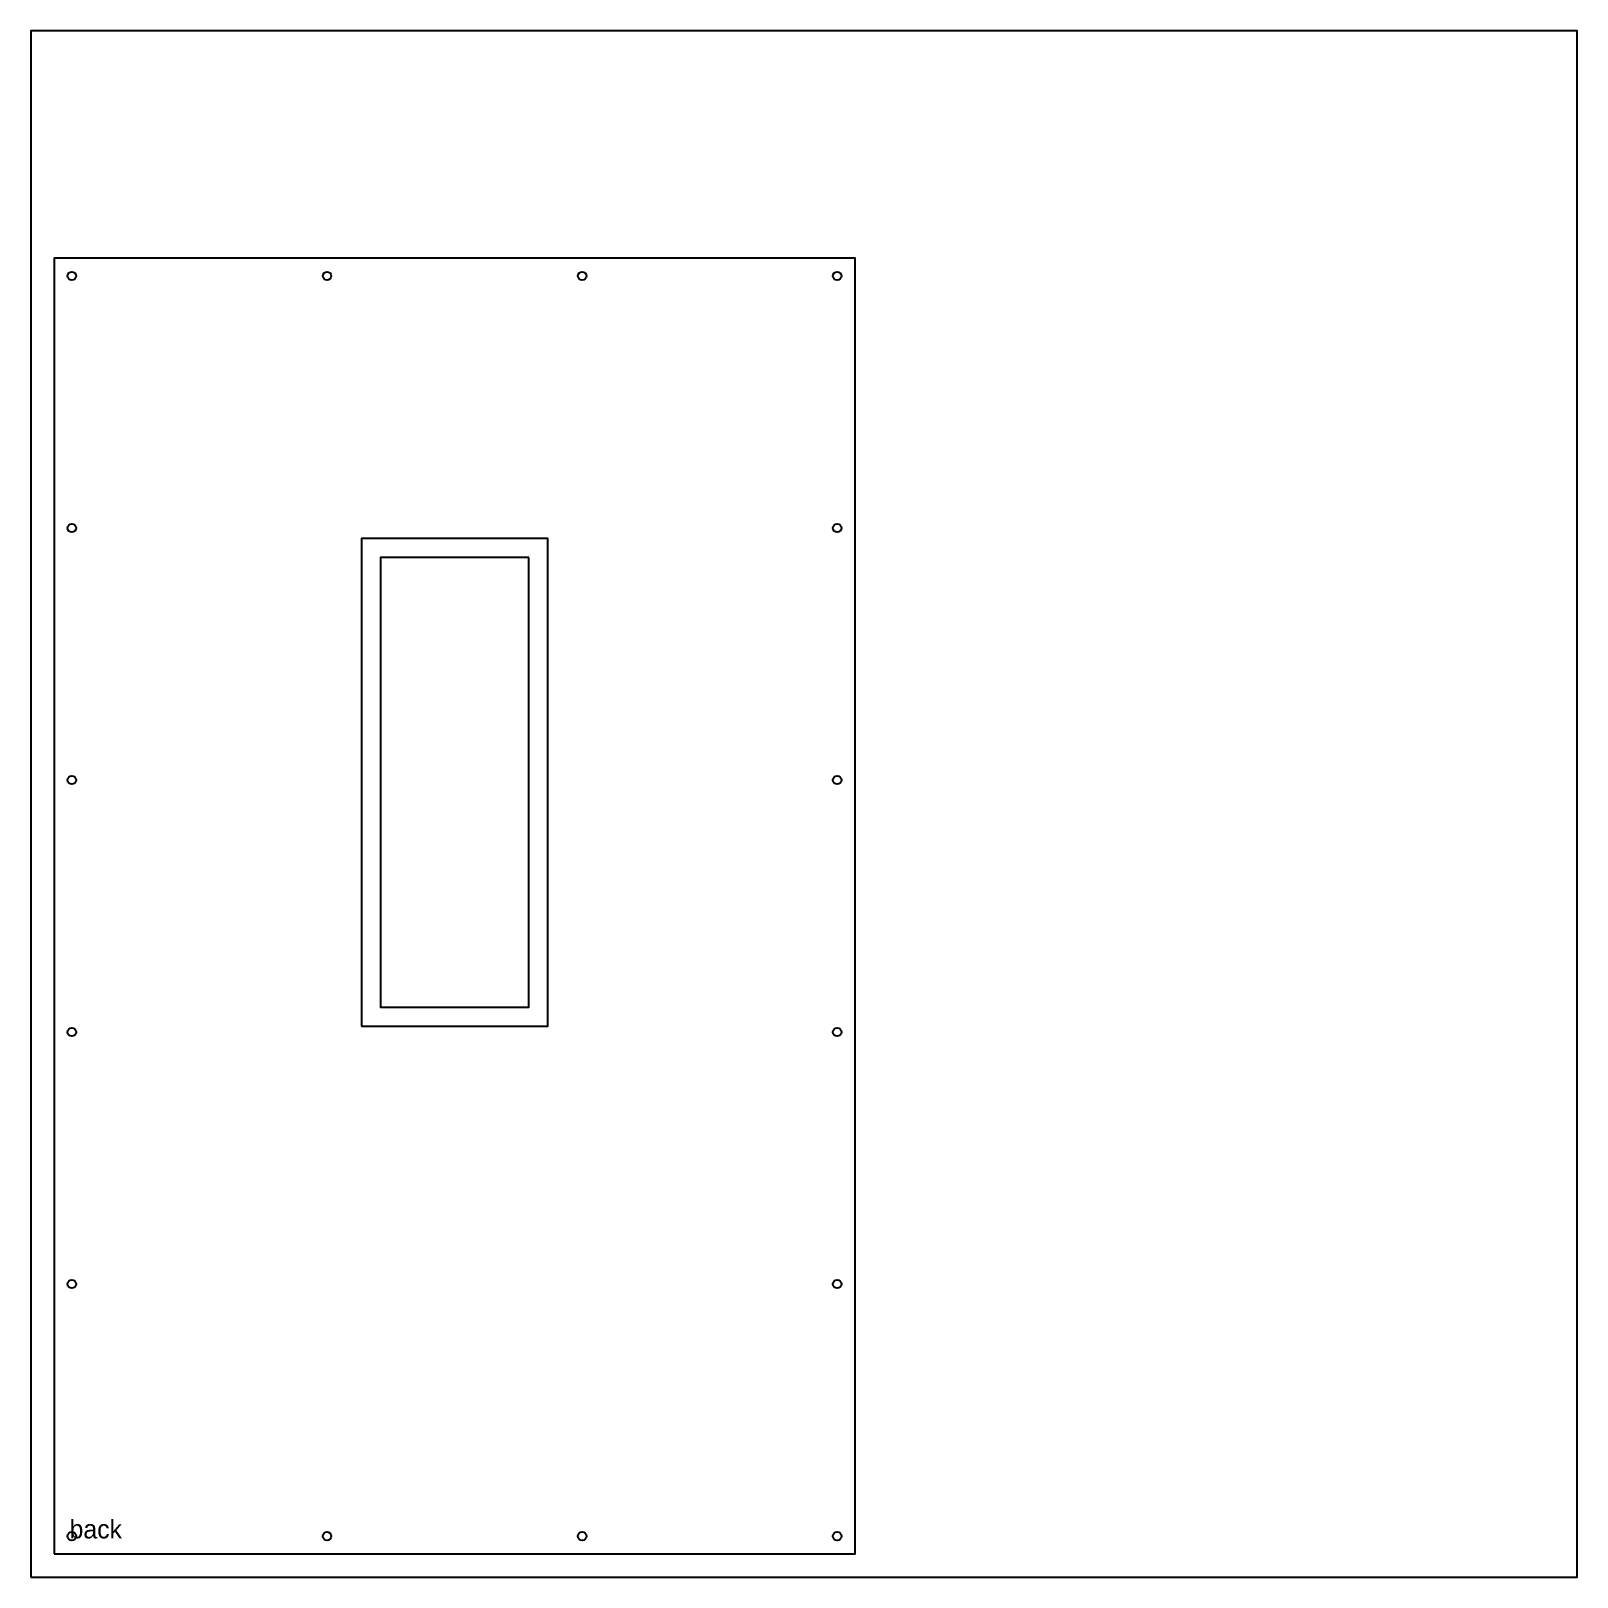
# Model space of a CAD drawing. Header units: millimetres. Extents: x 0 to 1000, y 0 to 1000.
import ezdxf

# ---------------------------------------------------------------- set-up
doc = ezdxf.new("R2010")
doc.units = ezdxf.units.MM
for name, color, linetype in [('CUT_INSIDE', 5, 'Continuous'), ('CUT_OUTSIDE', 1, 'Continuous'), ('POCKET_4.5MM', 3, 'Continuous')]:
    doc.layers.add(name, color=color, linetype=linetype)

msp = doc.modelspace()

# ---------------------------------------------------------------- linework, layer by layer
at = {"layer": 'CUT_INSIDE'}
msp.add_lwpolyline([(322, 659.5), (226, 659.5), (226, 368.5), (322, 368.5), (322, 659.5)], close=True, dxfattribs=at)
for centre in [(26.5, 841.5), (191.5, 841.5), (356.5, 841.5), (521.5, 841.5), (26.5, 678.5), (521.5, 678.5), (26.5, 515.5), (521.5, 515.5), (26.5, 352.5), (521.5, 352.5), (26.5, 189.5), (521.5, 189.5), (26.5, 26.5), (191.5, 26.5), (356.5, 26.5), (521.5, 26.5)]:
    msp.add_circle(centre, 2.75, dxfattribs=at)
at = {"layer": 'CUT_OUTSIDE'}
msp.add_lwpolyline([(15, 15), (533, 15), (533, 853), (15, 853), (15, 15)], close=True, dxfattribs=at)
at = {"layer": 'POCKET_4.5MM'}
msp.add_lwpolyline([(213.75, 356.25), (334.25, 356.25), (334.25, 671.75), (213.75, 671.75), (213.75, 356.25)], close=True, dxfattribs=at)
at = {"layer": 'SHEET_EDGE'}
msp.add_lwpolyline([(0, 0), (1000, 0), (1000, 1000), (0, 1000)], close=True, dxfattribs=at)

# ---------------------------------------------------------------- texts
at = {"layer": 'NOTES'}
msp.add_text('back', height=12, dxfattribs=at).set_placement((25, 25))

doc.saveas('drawing.dxf')
